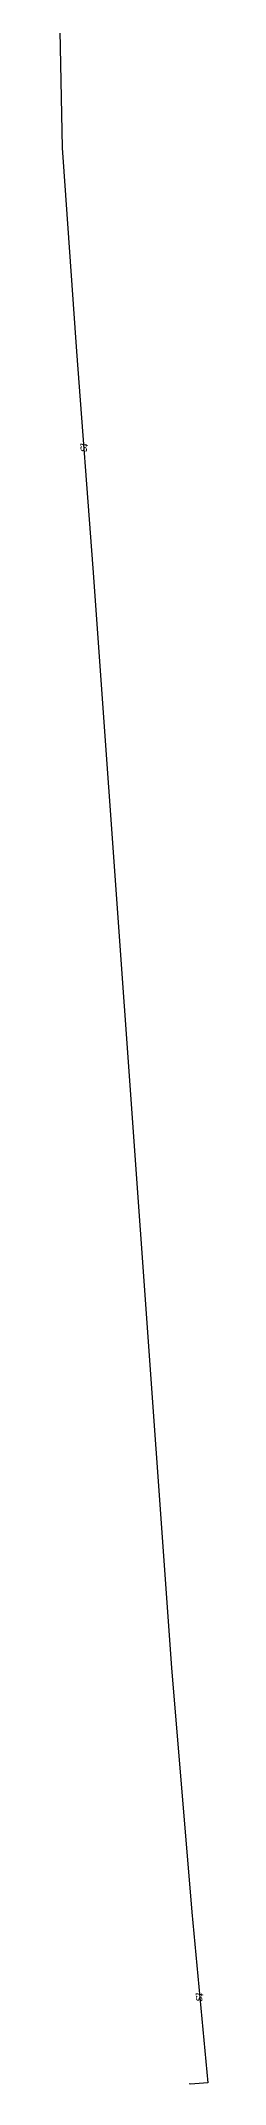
# Model space of a CAD drawing. Header units: metres. Extents: x 7542702 to 7555152, y 5804026 to 5815503.
# Drawn here: x 7550066.7 to 7550083.5, y 5804604 to 5804833.8 of the extents above; entities that cross this region are included whole.
import ezdxf

# ---------------------------------------------------------------- set-up
doc = ezdxf.new("R2010")
doc.units = ezdxf.units.M
doc.linetypes.add('4001', pattern=[0])
doc.layers.add('Uz_Telekomunikacja', color=252, linetype='Continuous')
doc.styles.get("Standard").update_dxf_attribs({"font": 'arial.ttf'})

msp = doc.modelspace()

# ---------------------------------------------------------------- linework, layer by layer
at = {"layer": 'Uz_Telekomunikacja', "linetype": '4001'}
for p, q in [((7550066.69, 5804845.78, 147.7), (7550067.16, 5804821.8, 147.4)), ((7550067.16, 5804821.8, 147.4), (7550068.75, 5804798.87, 147.2)), ((7550068.75, 5804798.87, 147.2), (7550070.58, 5804774.52, 147.3)), ((7550070.58, 5804774.52, 147.3), (7550079.44, 5804650.8, 148.3)), ((7550079.44, 5804650.8, 148.3), (7550081.7, 5804623.32, 148.7)), ((7550081.7, 5804623.32, 148.7), (7550083.53, 5804604.12, 148.6)), ((7550081.58, 5804603.99, 148.8), (7550081.41, 5804604.04)), ((7550083.53, 5804604.12, 148.6), (7550081.58, 5804603.99, 148.8))]:
    msp.add_line(p, q, dxfattribs=at)

# ---------------------------------------------------------------- texts
at = {"layer": 'Uz_Telekomunikacja', "oblique": 15}
for p in [(7550069.17, 5804788.63), (7550082.13, 5804614.33)]:
    msp.add_text('ts', height=0.9, rotation=274.5888, dxfattribs=at).set_placement(p)

doc.saveas('drawing.dxf')
